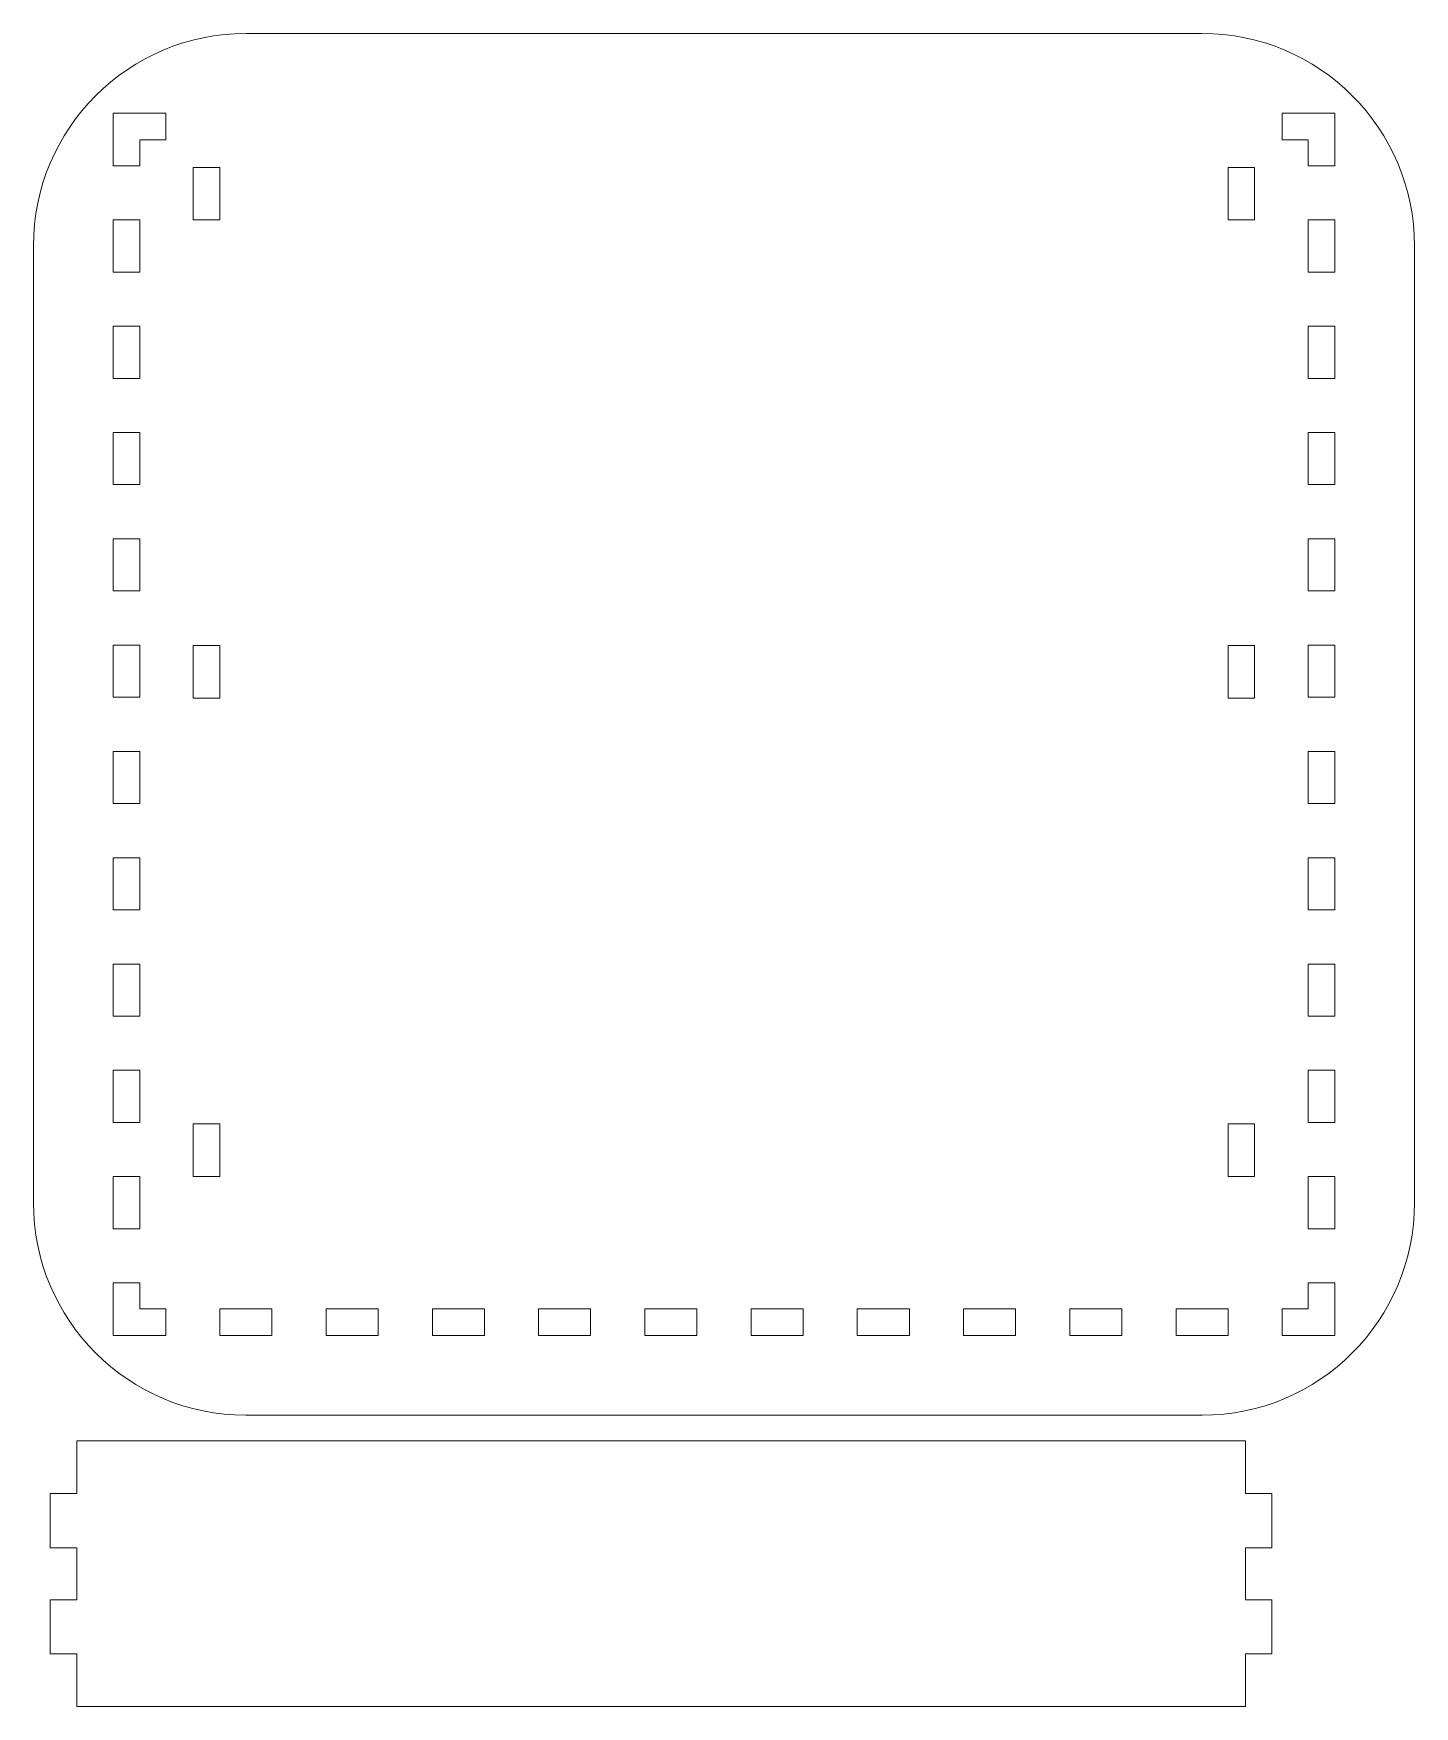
# Model space of a CAD drawing. Header units: inches. Extents: x 0.2 to 13.2, y 2.1 to 17.8.
import ezdxf

# ---------------------------------------------------------------- set-up
doc = ezdxf.new("R2010")
doc.units = ezdxf.units.IN
doc.header["$MEASUREMENT"] = 0

msp = doc.modelspace()

# ---------------------------------------------------------------- linework, layer by layer
at = {"color": 7, "linetype": 'Continuous', "lineweight": 15}
for p, q in [((2.177, 17.803), (11.177, 17.803)), ((0.927, 17.053), (1.422, 17.053)), ((0.927, 16.558), (0.927, 17.053)), ((1.422, 17.053), (1.422, 16.803)), ((11.932, 16.803), (11.932, 17.053)), ((11.932, 17.053), (12.427, 17.053)), ((12.427, 17.053), (12.427, 16.558)), ((1.422, 16.803), (1.177, 16.803)), ((1.177, 16.803), (1.177, 16.558)), ((12.177, 16.803), (11.932, 16.803)), ((12.177, 16.558), (12.177, 16.803)), ((1.177, 16.558), (0.927, 16.558)), ((1.682, 16.543), (1.932, 16.543)), ((1.682, 16.048), (1.682, 16.543)), ((1.932, 16.543), (1.932, 16.048)), ((11.422, 16.543), (11.672, 16.543)), ((11.422, 16.048), (11.422, 16.543)), ((11.672, 16.543), (11.672, 16.048)), ((12.427, 16.558), (12.177, 16.558)), ((0.927, 16.048), (1.177, 16.048)), ((0.927, 15.558), (0.927, 16.048)), ((1.177, 16.048), (1.177, 15.558)), ((1.932, 16.048), (1.682, 16.048)), ((11.672, 16.048), (11.422, 16.048)), ((12.177, 15.558), (12.177, 16.048)), ((12.177, 16.048), (12.427, 16.048)), ((12.427, 16.048), (12.427, 15.558)), ((0.177, 6.803), (0.177, 15.803)), ((13.177, 15.803), (13.177, 6.803)), ((1.177, 15.558), (0.927, 15.558)), ((12.427, 15.558), (12.177, 15.558)), ((0.927, 15.048), (1.177, 15.048)), ((0.927, 14.558), (0.927, 15.048)), ((1.177, 15.048), (1.177, 14.558)), ((12.177, 14.558), (12.177, 15.048)), ((12.177, 15.048), (12.427, 15.048)), ((12.427, 15.048), (12.427, 14.558)), ((1.177, 14.558), (0.927, 14.558)), ((12.427, 14.558), (12.177, 14.558)), ((0.927, 14.048), (1.177, 14.048)), ((0.927, 13.558), (0.927, 14.048)), ((1.177, 14.048), (1.177, 13.558)), ((12.177, 13.558), (12.177, 14.048)), ((12.177, 14.048), (12.427, 14.048)), ((12.427, 14.048), (12.427, 13.558)), ((1.177, 13.558), (0.927, 13.558)), ((12.427, 13.558), (12.177, 13.558)), ((0.927, 13.048), (1.177, 13.048)), ((0.927, 12.558), (0.927, 13.048)), ((1.177, 13.048), (1.177, 12.558)), ((12.177, 12.558), (12.177, 13.048)), ((12.177, 13.048), (12.427, 13.048)), ((12.427, 13.048), (12.427, 12.558)), ((1.177, 12.558), (0.927, 12.558)), ((12.427, 12.558), (12.177, 12.558)), ((0.927, 12.048), (1.177, 12.048)), ((0.927, 11.558), (0.927, 12.048)), ((1.177, 12.048), (1.177, 11.558)), ((1.682, 12.043), (1.932, 12.043)), ((1.682, 11.548), (1.682, 12.043)), ((1.932, 12.043), (1.932, 11.548)), ((11.422, 12.043), (11.672, 12.043)), ((11.422, 11.548), (11.422, 12.043)), ((11.672, 12.043), (11.672, 11.548)), ((12.177, 11.558), (12.177, 12.048)), ((12.177, 12.048), (12.427, 12.048)), ((12.427, 12.048), (12.427, 11.558)), ((1.177, 11.558), (0.927, 11.558)), ((1.932, 11.548), (1.682, 11.548)), ((11.672, 11.548), (11.422, 11.548)), ((12.427, 11.558), (12.177, 11.558)), ((0.927, 11.048), (1.177, 11.048)), ((0.927, 10.558), (0.927, 11.048)), ((1.177, 11.048), (1.177, 10.558)), ((12.177, 10.558), (12.177, 11.048)), ((12.177, 11.048), (12.427, 11.048)), ((12.427, 11.048), (12.427, 10.558)), ((1.177, 10.558), (0.927, 10.558)), ((12.427, 10.558), (12.177, 10.558)), ((0.927, 10.048), (1.177, 10.048)), ((0.927, 9.558), (0.927, 10.048)), ((1.177, 10.048), (1.177, 9.558)), ((12.177, 9.558), (12.177, 10.048)), ((12.177, 10.048), (12.427, 10.048)), ((12.427, 10.048), (12.427, 9.558)), ((1.177, 9.558), (0.927, 9.558)), ((12.427, 9.558), (12.177, 9.558)), ((0.927, 9.048), (1.177, 9.048)), ((0.927, 8.558), (0.927, 9.048)), ((1.177, 9.048), (1.177, 8.558)), ((12.177, 8.558), (12.177, 9.048)), ((12.177, 9.048), (12.427, 9.048)), ((12.427, 9.048), (12.427, 8.558)), ((1.177, 8.558), (0.927, 8.558)), ((12.427, 8.558), (12.177, 8.558)), ((0.927, 8.048), (1.177, 8.048)), ((0.927, 7.558), (0.927, 8.048)), ((1.177, 8.048), (1.177, 7.558)), ((12.177, 7.558), (12.177, 8.048)), ((12.177, 8.048), (12.427, 8.048)), ((12.427, 8.048), (12.427, 7.558)), ((1.177, 7.558), (0.927, 7.558)), ((12.427, 7.558), (12.177, 7.558)), ((1.682, 7.543), (1.932, 7.543)), ((1.682, 7.048), (1.682, 7.543)), ((1.932, 7.543), (1.932, 7.048)), ((11.422, 7.543), (11.672, 7.543)), ((11.422, 7.048), (11.422, 7.543)), ((11.672, 7.543), (11.672, 7.048)), ((0.927, 7.048), (1.177, 7.048)), ((0.927, 6.558), (0.927, 7.048)), ((1.177, 7.048), (1.177, 6.558)), ((1.932, 7.048), (1.682, 7.048)), ((11.672, 7.048), (11.422, 7.048)), ((12.177, 6.558), (12.177, 7.048)), ((12.177, 7.048), (12.427, 7.048)), ((12.427, 7.048), (12.427, 6.558)), ((1.177, 6.558), (0.927, 6.558)), ((12.427, 6.558), (12.177, 6.558)), ((0.927, 6.048), (1.177, 6.048)), ((0.927, 5.553), (0.927, 6.048)), ((1.177, 6.048), (1.177, 5.803)), ((12.177, 6.048), (12.427, 6.048)), ((12.177, 5.803), (12.177, 6.048)), ((12.427, 6.048), (12.427, 5.553)), ((1.177, 5.803), (1.422, 5.803)), ((1.422, 5.803), (1.422, 5.553)), ((1.932, 5.803), (2.422, 5.803)), ((1.932, 5.553), (1.932, 5.803)), ((2.422, 5.803), (2.422, 5.553)), ((2.932, 5.803), (3.422, 5.803)), ((2.932, 5.553), (2.932, 5.803)), ((3.422, 5.803), (3.422, 5.553)), ((3.932, 5.803), (4.422, 5.803)), ((3.932, 5.553), (3.932, 5.803)), ((4.422, 5.803), (4.422, 5.553)), ((4.932, 5.803), (5.422, 5.803)), ((4.932, 5.553), (4.932, 5.803)), ((5.422, 5.803), (5.422, 5.553)), ((5.932, 5.803), (6.422, 5.803)), ((5.932, 5.553), (5.932, 5.803)), ((6.422, 5.803), (6.422, 5.553)), ((6.932, 5.803), (7.422, 5.803)), ((6.932, 5.553), (6.932, 5.803)), ((7.422, 5.803), (7.422, 5.553)), ((7.932, 5.803), (8.422, 5.803)), ((7.932, 5.553), (7.932, 5.803)), ((8.422, 5.803), (8.422, 5.553)), ((8.932, 5.803), (9.422, 5.803)), ((8.932, 5.553), (8.932, 5.803)), ((9.422, 5.803), (9.422, 5.553)), ((9.932, 5.803), (10.422, 5.803)), ((9.932, 5.553), (9.932, 5.803)), ((10.422, 5.803), (10.422, 5.553)), ((10.932, 5.803), (11.422, 5.803)), ((10.932, 5.553), (10.932, 5.803)), ((11.422, 5.803), (11.422, 5.553)), ((11.932, 5.803), (12.177, 5.803)), ((11.932, 5.553), (11.932, 5.803)), ((1.422, 5.553), (0.927, 5.553)), ((2.422, 5.553), (1.932, 5.553)), ((3.422, 5.553), (2.932, 5.553)), ((4.422, 5.553), (3.932, 5.553)), ((5.422, 5.553), (4.932, 5.553)), ((6.422, 5.553), (5.932, 5.553)), ((7.422, 5.553), (6.932, 5.553)), ((8.422, 5.553), (7.932, 5.553)), ((9.422, 5.553), (8.932, 5.553)), ((10.422, 5.553), (9.932, 5.553)), ((11.422, 5.553), (10.932, 5.553)), ((12.427, 5.553), (11.932, 5.553)), ((11.177, 4.803), (2.177, 4.803)), ((11.585, 4.562), (0.585, 4.562)), ((0.585, 4.562), (0.585, 4.067)), ((11.585, 4.067), (11.585, 4.562)), ((0.335, 4.067), (0.335, 3.557)), ((0.585, 4.067), (0.335, 4.067)), ((11.835, 4.067), (11.585, 4.067)), ((11.835, 3.557), (11.835, 4.067)), ((0.335, 3.557), (0.585, 3.557)), ((0.585, 3.557), (0.585, 3.067)), ((11.585, 3.557), (11.835, 3.557)), ((11.585, 3.067), (11.585, 3.557)), ((0.335, 3.067), (0.335, 2.557)), ((0.585, 3.067), (0.335, 3.067)), ((11.835, 3.067), (11.585, 3.067)), ((11.835, 2.557), (11.835, 3.067)), ((0.335, 2.557), (0.585, 2.557)), ((0.585, 2.557), (0.585, 2.062)), ((11.585, 2.557), (11.835, 2.557)), ((11.585, 2.062), (11.585, 2.557)), ((0.585, 2.062), (11.585, 2.062))]:
    msp.add_line(p, q, dxfattribs=at)
for centre, start, end in [((2.177, 15.803), 90, 180), ((11.177, 15.803), 0, 90), ((2.177, 6.803), 180, 270), ((11.177, 6.803), 270, 0)]:
    msp.add_arc(centre, 2, start, end, dxfattribs=at)

doc.saveas('drawing.dxf')
